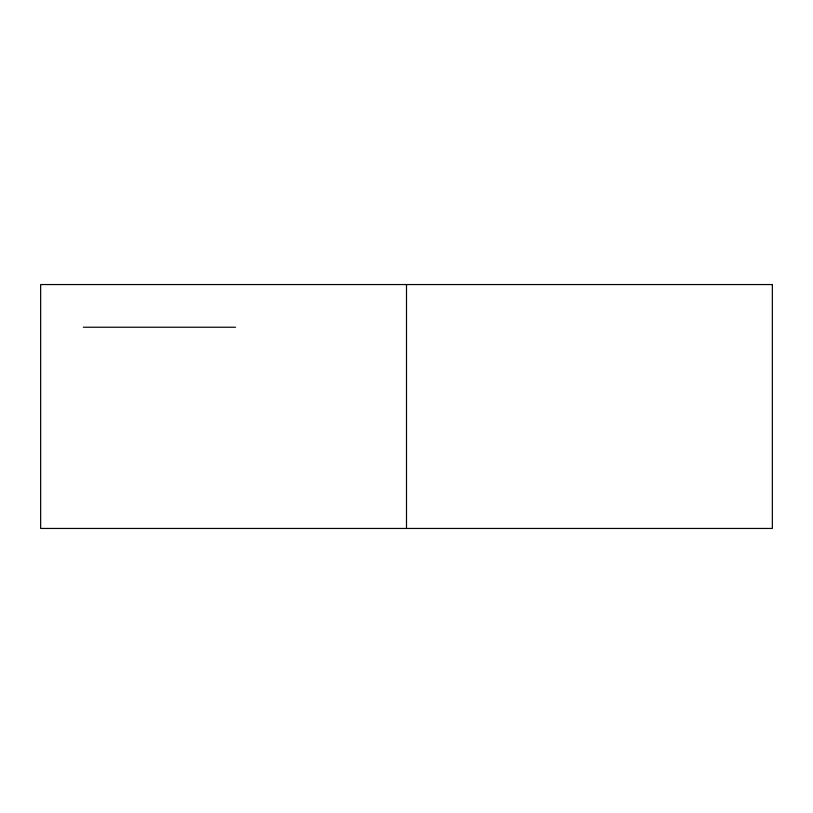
<?xml version="1.0" encoding="UTF-8"?>
<svg xmlns="http://www.w3.org/2000/svg" width="813" height="813" viewBox="0 0 813 813"><rect width="100%" height="100%" fill="white"/><g stroke="black" fill="none" stroke-linecap="round" stroke-linejoin="round"><path stroke-width="1.22" d="M83.333 327.233L235.597 327.233M406.5 284.55L406.5 528.45M772.35 284.55L40.65 284.55L40.65 528.45L772.35 528.45L772.35 284.55"/></g></svg>
